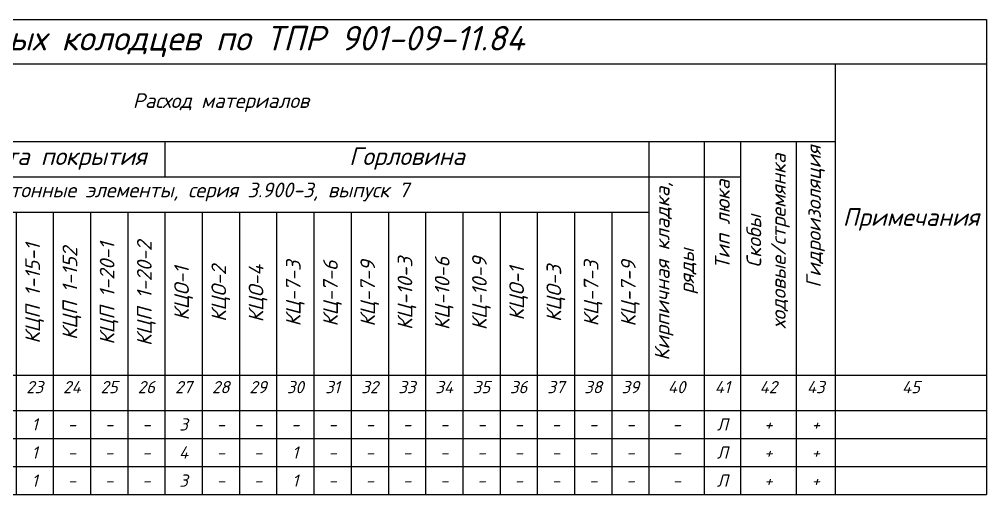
# Model space of a CAD drawing. Header units: millimetres. Extents: x 41756989 to 44740435, y 21258419 to 23626306.
# Drawn here: x 42866861 to 42965611, y 22089737 to 22138246 of the extents above; entities that cross this region are included whole.
import ezdxf

# ---------------------------------------------------------------- set-up
doc = ezdxf.new("R2010")
doc.units = ezdxf.units.MM
doc.styles.get("Standard").update_dxf_attribs({"font": 'isocpeui.ttf'})

# ---------------------------------------------------------------- blocks, each defined once
blk = doc.blocks.new('*T102')
at = {"color": 0, "linetype": 'ByBlock', "lineweight": -2, "transparency": 16777216}
for p, q in [((0, 0), (197500, 0)), ((0, 0), (0, -48509)), ((197500, 0), (197500, -48509)), ((0, -4533), (197500, -4533)), ((4679, -4533), (4679, -48509)), ((10329, -4533), (10329, -48509)), ((19060, -4533), (19060, -48509)), ((24222, -4533), (24222, -48509)), ((29130, -4533), (29130, -48509)), ((34782, -4533), (34782, -48509)), ((39781, -4533), (39781, -48509)), ((45005, -4533), (45005, -48509)), ((50655, -4533), (50655, -48509)), ((56605, -4533), (56605, -48509)), ((182052, -4533), (182052, -48509)), ((56605, -12463), (182052, -12463)), ((68007, -12463), (68007, -16063)), ((90811, -12463), (90811, -16063)), ((113615, -12463), (113615, -16063)), ((163024, -12463), (163024, -48509)), ((168674, -12463), (168674, -48509)), ((172374, -12463), (172374, -48509)), ((178052, -12463), (178052, -48509)), ((56605, -16063), (172374, -16063)), ((10329, -19663), (19060, -19663)), ((14671, -19663), (14671, -48509)), ((56605, -19663), (163024, -19663)), ((60406, -19663), (60406, -48509)), ((64207, -19663), (64207, -48509)), ((68007, -19663), (68007, -48509)), ((71808, -19663), (71808, -48509)), ((75609, -19663), (75609, -48509)), ((79409, -19663), (79409, -48509)), ((83210, -19663), (83210, -48509)), ((87011, -19663), (87011, -48509)), ((90811, -19663), (90811, -48509)), ((94612, -19663), (94612, -48509)), ((98413, -19663), (98413, -48509)), ((102213, -19663), (102213, -48509)), ((106014, -19663), (106014, -48509)), ((109815, -19663), (109815, -48509)), ((113615, -19663), (113615, -48509)), ((117416, -19663), (117416, -48509)), ((121217, -19663), (121217, -48509)), ((125017, -19663), (125017, -48509)), ((128818, -19663), (128818, -48509)), ((132619, -19663), (132619, -48509)), ((136419, -19663), (136419, -48509)), ((140220, -19663), (140220, -48509)), ((144021, -19663), (144021, -48509)), ((147821, -19663), (147821, -48509)), ((151622, -19663), (151622, -48509)), ((155423, -19663), (155423, -48509)), ((159223, -19663), (159223, -48509)), ((0, -36309), (197500, -36309)), ((0, -39909), (197500, -39909)), ((0, -42776), (197500, -42776)), ((0, -45642), (197500, -45642)), ((0, -48509), (197500, -48509))]:
    blk.add_line(p, q, dxfattribs=at)
at = {"color": 0, "transparency": 16777216}
for s, insert, char_height, width, attachment_point in [('Таблица привязки водопроводных колодцев по ТПР 901-09-11.84', (98750, -2267), 2500, 196300, 5), ('Расход материалов', (119329, -8498), 1500, 124246.9, 5), ('Диаметры трубопроводов, мм', (14695, -12098), 1500, 7531.1, 5), ('Днище', (62306, -13063), 1500, 10201.97, 2), ('Рабочая часть', (79409, -13063), 1500, 21603.95, 2), ('Плита покрытия', (102213, -13063), 1800, 21603.95, 2), ('Горловина', (138320, -13063), 1800, 48208.55, 2), ('Сборные железобетонные элементы, серия 3.900-3, выпуск 7', (109815, -16663), 1500, 105218.41, 2), ('Примечания', (189776, -20421), 1800, 14247.67, 5), ('Ду', (12500, -20263), 1800, 3141.53, 2), ('ду', (16865, -20263), 1800, 3189.57, 2), ('1', (2340, -36909), 1250, 3479.05, 2), ('2', (7504, -36909), 1250, 4450, 2), ('3', (12500, -36909), 1250, 3141.53, 2), ('4', (16865, -36909), 1250, 3189.57, 2), ('5', (21641, -36909), 1250, 3961.84, 2), ('6', (26676, -36909), 1250, 3707.68, 2), ('7', (31956, -36909), 1250, 4452.25, 2), ('8', (37281, -36909), 1250, 3798.95, 2), ('9', (42393, -36909), 1250, 4024.56, 2), ('10', (47830, -36909), 1250, 4450, 2), ('11', (53630, -36909), 1250, 4750, 2), ('12', (58506, -36909), 1250, 2600.66, 2), ('13', (62306, -36909), 1250, 2600.66, 2), ('14', (66107, -36909), 1250, 2600.66, 2), ('15', (69908, -36909), 1250, 2600.66, 2), ('16', (73708, -36909), 1250, 2600.66, 2), ('17', (77509, -36909), 1250, 2600.66, 2), ('18', (81310, -36909), 1250, 2600.66, 2), ('19', (85110, -36909), 1250, 2600.66, 2), ('20', (88911, -36909), 1250, 2600.66, 2), ('21', (92712, -36909), 1250, 2600.66, 2), ('22', (96512, -36909), 1250, 2600.66, 2), ('23', (100313, -36909), 1250, 2600.66, 2), ('24', (104114, -36909), 1250, 2600.66, 2), ('25', (107914, -36909), 1250, 2600.66, 2), ('26', (111715, -36909), 1250, 2600.66, 2), ('27', (115516, -36909), 1250, 2600.66, 2), ('28', (119316, -36909), 1250, 2600.66, 2), ('29', (123117, -36909), 1250, 2600.66, 2), ('30', (126918, -36909), 1250, 2600.66, 2), ('31', (130718, -36909), 1250, 2600.66, 2), ('32', (134519, -36909), 1250, 2600.66, 2), ('33', (138320, -36909), 1250, 2600.66, 2), ('34', (142120, -36909), 1250, 2600.66, 2), ('35', (145921, -36909), 1250, 2600.66, 2), ('36', (149722, -36909), 1250, 2600.66, 2), ('37', (153522, -36909), 1250, 2600.66, 2), ('38', (157323, -36909), 1250, 2600.66, 2), ('39', (161124, -36909), 1250, 2600.66, 2), ('40', (165849, -36909), 1250, 4450, 2), ('41', (170524, -36909), 1250, 2500, 2), ('42', (175213, -36909), 1250, 4477.83, 2), ('43', (180052, -36909), 1250, 2800.66, 2), ('45', (189776, -36909), 1250, 14247.67, 2), ('1', (2340, -41342), 1250, 3479.05, 5), ('КК2-1', (7504, -41342), 1000, 4450, 5), ('300', (12500, -41342), 1250, 3141.53, 5), ('-', (16865, -41342), 1250, 3189.57, 5), ('-', (21641, -41342), 1250, 3961.84, 5), ('1500', (26676, -41342), 1250, 3707.68, 5), ('2230', (31956, -41342), 1250, 4452.25, 5), ('1800', (37281, -41342), 1250, 3798.95, 5), ('2', (42393, -41342), 1250, 4024.56, 5), ('430', (47830, -41342), 1250, 4450, 5), ('0.03', (53630, -41342), 1250, 4750, 5), ('-', (58506, -41342), 1250, 2600.66, 5), ('1', (62306, -41342), 1250, 2600.66, 5), ('-', (66107, -41342), 1250, 2600.66, 5), ('-', (69908, -41342), 1250, 2600.66, 5), ('-', (73708, -41342), 1250, 2600.66, 5), ('-', (77509, -41342), 1250, 2600.66, 5), ('2', (81310, -41342), 1250, 2600.66, 5), ('-', (85110, -41342), 1250, 2600.66, 5), ('-', (88911, -41342), 1250, 2600.66, 5), ('-', (92712, -41342), 1250, 2600.66, 5), ('-', (96512, -41342), 1250, 2600.66, 5), ('1', (100313, -41342), 1250, 2600.66, 5), ('-', (104114, -41342), 1250, 2600.66, 5), ('-', (107914, -41342), 1250, 2600.66, 5), ('-', (111715, -41342), 1250, 2600.66, 5), ('3', (115516, -41342), 1250, 2600.66, 5), ('-', (119316, -41342), 1250, 2600.66, 5), ('-', (123117, -41342), 1250, 2600.66, 5), ('-', (126918, -41342), 1250, 2600.66, 5), ('-', (130718, -41342), 1250, 2600.66, 5), ('-', (134519, -41342), 1250, 2600.66, 5), ('-', (138320, -41342), 1250, 2600.66, 5), ('-', (142120, -41342), 1250, 2600.66, 5), ('-', (145921, -41342), 1250, 2600.66, 5), ('-', (149722, -41342), 1250, 2600.66, 5), ('-', (153522, -41342), 1250, 2600.66, 5), ('-', (157323, -41342), 1250, 2600.66, 5), ('-', (161124, -41342), 1250, 2600.66, 5), ('-', (165849, -41342), 1250, 4450, 5), ('Л', (170524, -41342), 1250, 2500, 5), ('+', (175213, -41342), 1250, 4477.83, 5), ('+', (180052, -41342), 1250, 2800.66, 5), ('2', (2340, -44209), 1250, 3479.05, 5), ('КК2-2', (7504, -44209), 1000, 4450, 5), ('300', (12500, -44209), 1250, 3141.53, 5), ('-', (16865, -44209), 1250, 3189.57, 5), ('-', (21641, -44209), 1250, 3961.84, 5), ('1500', (26676, -44209), 1250, 3707.68, 5), ('2600', (31956, -44209), 1250, 4452.25, 5), ('1800', (37281, -44209), 1250, 3798.95, 5), ('2', (42393, -44209), 1250, 4024.56, 5), ('800', (47830, -44209), 1250, 4450, 5), ('0.03', (53630, -44209), 1250, 4750, 5), ('-', (58506, -44209), 1250, 2600.66, 5), ('1', (62306, -44209), 1250, 2600.66, 5), ('-', (66107, -44209), 1250, 2600.66, 5), ('-', (69908, -44209), 1250, 2600.66, 5), ('-', (73708, -44209), 1250, 2600.66, 5), ('-', (77509, -44209), 1250, 2600.66, 5), ('2', (81310, -44209), 1250, 2600.66, 5), ('-', (85110, -44209), 1250, 2600.66, 5), ('-', (88911, -44209), 1250, 2600.66, 5), ('-', (92712, -44209), 1250, 2600.66, 5), ('-', (96512, -44209), 1250, 2600.66, 5), ('1', (100313, -44209), 1250, 2600.66, 5), ('-', (104114, -44209), 1250, 2600.66, 5), ('-', (107914, -44209), 1250, 2600.66, 5), ('-', (111715, -44209), 1250, 2600.66, 5), ('4', (115516, -44209), 1250, 2600.66, 5), ('-', (119316, -44209), 1250, 2600.66, 5), ('-', (123117, -44209), 1250, 2600.66, 5), ('1', (126918, -44209), 1250, 2600.66, 5), ('-', (130718, -44209), 1250, 2600.66, 5), ('-', (134519, -44209), 1250, 2600.66, 5), ('-', (138320, -44209), 1250, 2600.66, 5), ('-', (142120, -44209), 1250, 2600.66, 5), ('-', (145921, -44209), 1250, 2600.66, 5), ('-', (149722, -44209), 1250, 2600.66, 5), ('-', (153522, -44209), 1250, 2600.66, 5), ('-', (157323, -44209), 1250, 2600.66, 5), ('-', (161124, -44209), 1250, 2600.66, 5), ('-', (165849, -44209), 1250, 4450, 5), ('Л', (170524, -44209), 1250, 2500, 5), ('+', (175213, -44209), 1250, 4477.83, 5), ('+', (180052, -44209), 1250, 2800.66, 5), ('3', (2340, -47076), 1250, 3479.05, 5), ('КК2-3', (7504, -47076), 1000, 4450, 5), ('300', (12500, -47076), 1250, 3141.53, 5), ('-', (16865, -47076), 1250, 3189.57, 5), ('-', (21641, -47076), 1250, 3961.84, 5), ('1500', (26676, -47076), 1250, 3707.68, 5), ('2560', (31956, -47076), 1250, 4452.25, 5), ('1800', (37281, -47076), 1250, 3798.95, 5), ('2', (42393, -47076), 1250, 4024.56, 5), ('760', (47830, -47076), 1250, 4450, 5), ('0.03', (53630, -47076), 1250, 4750, 5), ('-', (58506, -47076), 1250, 2600.66, 5), ('1', (62306, -47076), 1250, 2600.66, 5), ('-', (66107, -47076), 1250, 2600.66, 5), ('-', (69908, -47076), 1250, 2600.66, 5), ('-', (73708, -47076), 1250, 2600.66, 5), ('-', (77509, -47076), 1250, 2600.66, 5), ('2', (81310, -47076), 1250, 2600.66, 5), ('-', (85110, -47076), 1250, 2600.66, 5), ('-', (88911, -47076), 1250, 2600.66, 5), ('-', (92712, -47076), 1250, 2600.66, 5), ('-', (96512, -47076), 1250, 2600.66, 5), ('1', (100313, -47076), 1250, 2600.66, 5), ('-', (104114, -47076), 1250, 2600.66, 5), ('-', (107914, -47076), 1250, 2600.66, 5), ('-', (111715, -47076), 1250, 2600.66, 5), ('3', (115516, -47076), 1250, 2600.66, 5), ('-', (119316, -47076), 1250, 2600.66, 5), ('-', (123117, -47076), 1250, 2600.66, 5), ('1', (126918, -47076), 1250, 2600.66, 5), ('-', (130718, -47076), 1250, 2600.66, 5), ('-', (134519, -47076), 1250, 2600.66, 5), ('-', (138320, -47076), 1250, 2600.66, 5), ('-', (142120, -47076), 1250, 2600.66, 5), ('-', (145921, -47076), 1250, 2600.66, 5), ('-', (149722, -47076), 1250, 2600.66, 5), ('-', (153522, -47076), 1250, 2600.66, 5), ('-', (157323, -47076), 1250, 2600.66, 5), ('-', (161124, -47076), 1250, 2600.66, 5), ('-', (165849, -47076), 1250, 4450, 5), ('Л', (170524, -47076), 1250, 2500, 5), ('+', (175213, -47076), 1250, 4477.83, 5), ('+', (180052, -47076), 1250, 2800.66, 5)]:
    blk.add_mtext(s, dxfattribs=dict(at, insert=insert, char_height=char_height, width=width, attachment_point=attachment_point))
at = {"color": 0, "transparency": 16777216, "char_height": 1500, "rotation": 90}
for s, insert, width, attachment_point in [('Наименование колодца по плану', (7504, -20421), 30575.77, 5), ('№ строительно-монтажной схемы', (42393, -20421), 30575.77, 5), ('Объем бетона на упоры ( в т.ч. и на обойму), м.куб.', (53630, -20421), 30575.77, 5), ('Высота рабочей части Нр, мм', (37281, -20421), 30575.77, 5), ('Полная глубина колодца по профилю Н, мм', (31956, -20421), 30575.77, 5), ('Диаметр колодца Дк, мм', (26676, -20421), 30575.77, 5), ('Высота горловины с перекрытием Hг, мм', (47830, -20421), 30575.77, 5), ('Гидроизоляция', (179077, -20133), 22646.32, 2), ('№ схемы узла', (21641, -20421), 30575.77, 5), ('Скобы ходовые/стремянка', (172988, -22636), 22646.32, 2), ('Кирпичная кладка, ряды', (163624, -25709), 19046.32, 2), ('Тип люка', (169773, -20917), 19046.32, 2), ('№ п/п', (2340, -20421), 30575.77, 5), ('КЦП 1-10-2', (96512, -27986), 15446.32, 5), ('КЦП 1-15-1', (100313, -27986), 15446.32, 5), ('КЦП 1-20-1', (107914, -27986), 15446.32, 5), ('КЦП 1-20-2', (111715, -27986), 15446.32, 5), ('КЦП 1-10-1', (92712, -27986), 15446.32, 5), ('КЦП 1-152', (104114, -27986), 15446.32, 5), ('КЦД-10', (58506, -27986), 15446.32, 5), ('КЦД-15', (62306, -27986), 15446.32, 5), ('КЦД-20', (66107, -27986), 15446.32, 5), ('КЦ-10-3', (69908, -27986), 15446.32, 5), ('КЦ-10-9', (73708, -27986), 15446.32, 5), ('КЦ-15-6', (77509, -27986), 15446.32, 5), ('КЦ-15-9', (81310, -27986), 15446.32, 5), ('КЦ-20-6', (85110, -27986), 15446.32, 5), ('КЦ-20-9', (88911, -27986), 15446.32, 5), ('КЦ-7-3', (126918, -27986), 15446.32, 5), ('КЦ-7-6', (130718, -27986), 15446.32, 5), ('КЦ-7-9', (134519, -27986), 15446.32, 5), ('КЦ-10-3', (138320, -27986), 15446.32, 5), ('КЦ-10-6', (142120, -27986), 15446.32, 5), ('КЦ-10-9', (145921, -27986), 15446.32, 5), ('КЦ-7-3', (157323, -27986), 15446.32, 5), ('КЦ-7-9', (161124, -27986), 15446.32, 5), ('КЦО-1', (115516, -27986), 15446.32, 5), ('КЦО-2', (119316, -27986), 15446.32, 5), ('КЦО-4', (123117, -27986), 15446.32, 5), ('КЦО-1', (149722, -27986), 15446.32, 5), ('КЦО-3', (153522, -27986), 15446.32, 5)]:
    blk.add_mtext(s, dxfattribs=dict(at, insert=insert, width=width, attachment_point=attachment_point))

msp = doc.modelspace()

# ---------------------------------------------------------------- block references
msp.add_blockref('*T102', (42768110.796, 22138246.499))

doc.saveas('drawing.dxf')
